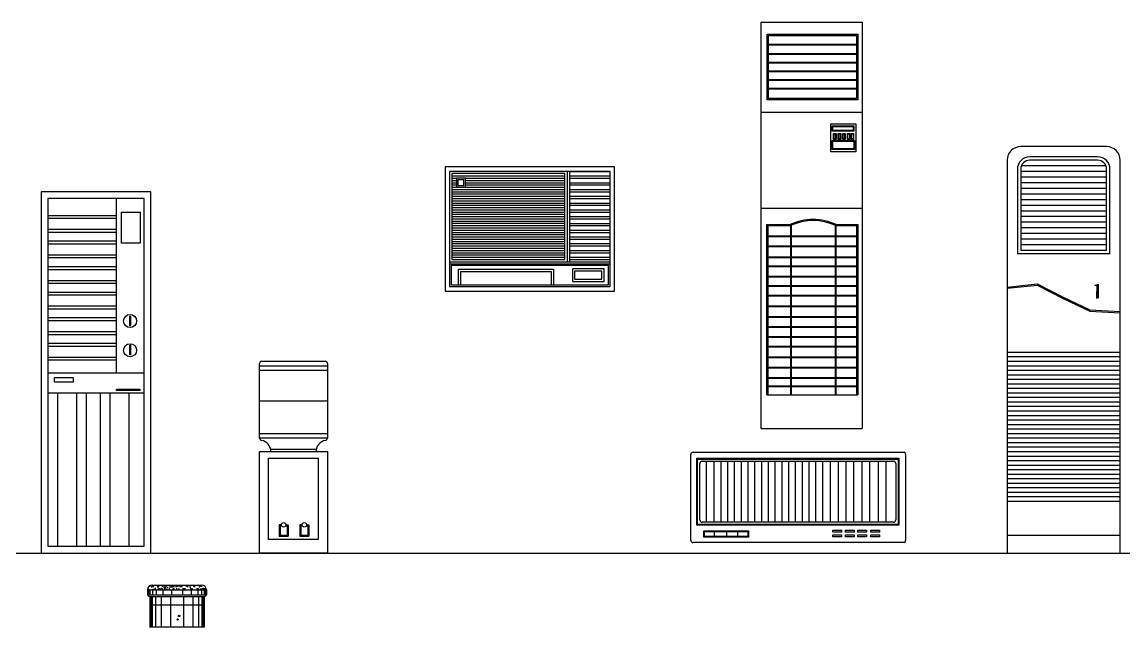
# Model space of a CAD drawing. Header units: inches. Extents: x 11.8 to 54.3, y 10.8 to 35.6.
# Drawn here: x 41.259 to 46.136, y 13.671 to 16.35 of the extents above; entities that cross this region are included whole.
import ezdxf

# ---------------------------------------------------------------- set-up
doc = ezdxf.new("R2010")
doc.units = ezdxf.units.IN
doc.header["$MEASUREMENT"] = 0
for name, color, linetype in [('02', 2, 'Continuous'), ('1', 1, 'Continuous'), ('4', 4, 'Continuous'), ('8', 8, 'Continuous')]:
    doc.layers.add(name, color=color, linetype=linetype)

msp = doc.modelspace()

# ---------------------------------------------------------------- hatches: boundary and pattern name
at = {"layer": '4'}
h = msp.add_hatch(dxfattribs=at)
h.set_pattern_fill('ANSI32', color=256, scale=0.08, angle=315, style=0)
h.set_pattern_definition([(0, (43.13143, 15.158676), (9e-18, 0.03), []), (0, (43.14143, 15.148676), (9e-18, 0.03), [])])
h.paths.add_polyline_path([(43.6814, 15.2887), (43.8614, 15.2887), (43.8614, 15.6887), (43.6814, 15.6887)])
at = {"layer": '8'}
h = msp.add_hatch(dxfattribs=at)
h.set_pattern_fill('AR-SAND', color=256, scale=0.0004, style=0)
h.set_pattern_definition([(37.5, (-17.8357, -4.303696), (-0.0006400125, 0.0195765295), [0, -0.0154432, 0, -0.017272, 0, -0.01651]), (7.5, (-17.8357, -4.303696), (0.017980931, 0.028673004), [0, -0.0083312, 0, -0.0139192, 0, -0.005334]), (327.5, (-17.848197, -4.303696), (0.031639695, 5.74874e-05), [0, -0.00508, 0, -0.018288, 0, -0.023876]), (317.5, (-17.848197, -4.303696), (0.030542258, 0.008917173), [0, -0.00254, 0, -0.0119888, 0, -0.013716])])
h.paths.add_polyline_path([(41.8348, 13.8561, 0.414214), (41.8148, 13.8361), (42.0748, 13.8361, 0.414214), (42.0548, 13.8561)])

# ---------------------------------------------------------------- linework, layer by layer
at = {"layer": '02'}
for p, q in [((44.5576, 16.0061), (44.5576, 16.2963)), ((44.5576, 16.2963), (44.9587, 16.2963)), ((44.5636, 16.2903), (44.9527, 16.2903)), ((44.5636, 16.0121), (44.5636, 16.2903)), ((44.9527, 16.2903), (44.9527, 16.0121)), ((44.9587, 16.2963), (44.9587, 16.0061)), ((44.5636, 16.2522), (44.9527, 16.2522)), ((44.5636, 16.2492), (44.9527, 16.2492)), ((44.5636, 16.2103), (44.9527, 16.2103)), ((44.5636, 16.2073), (44.9527, 16.2073)), ((44.5636, 16.1722), (44.9527, 16.1722)), ((44.5636, 16.1692), (44.9527, 16.1692)), ((44.5636, 16.1341), (44.9527, 16.1341)), ((44.5636, 16.1311), (44.9527, 16.1311)), ((44.5636, 16.0959), (44.9527, 16.0959)), ((44.5636, 16.0929), (44.9527, 16.0929)), ((44.5636, 16.0578), (44.9527, 16.0578)), ((44.5636, 16.0548), (44.9527, 16.0548)), ((44.9587, 16.0061), (44.5576, 16.0061)), ((44.9527, 16.0121), (44.5636, 16.0121)), ((44.8391, 15.7754), (44.8391, 15.8995)), ((44.8391, 15.8995), (44.949, 15.8995)), ((44.845, 15.8666), (44.845, 15.8902)), ((44.845, 15.8902), (44.9403, 15.8902)), ((44.9403, 15.8666), (44.845, 15.8666)), ((44.848, 15.8696), (44.848, 15.8872)), ((44.848, 15.8872), (44.9373, 15.8872)), ((44.9373, 15.8696), (44.848, 15.8696)), ((44.8509, 15.8303), (44.8509, 15.8568)), ((44.8509, 15.8568), (44.8617, 15.8568)), ((44.8529, 15.8323), (44.8529, 15.8548)), ((44.8529, 15.8548), (44.8597, 15.8548)), ((44.8597, 15.8548), (44.8597, 15.8323)), ((44.8617, 15.8568), (44.8617, 15.8303)), ((44.8716, 15.8303), (44.8716, 15.8568)), ((44.8716, 15.8568), (44.8824, 15.8568)), ((44.8736, 15.8323), (44.8736, 15.8548)), ((44.8736, 15.8548), (44.8804, 15.8548)), ((44.8804, 15.8548), (44.8804, 15.8323)), ((44.8824, 15.8568), (44.8824, 15.8303)), ((44.8912, 15.8303), (44.8912, 15.8568)), ((44.8912, 15.8568), (44.902, 15.8568)), ((44.8932, 15.8323), (44.8932, 15.8548)), ((44.8932, 15.8548), (44.9, 15.8548)), ((44.9, 15.8548), (44.9, 15.8323)), ((44.902, 15.8568), (44.902, 15.8303)), ((44.9119, 15.8303), (44.9119, 15.8568)), ((44.9119, 15.8568), (44.9227, 15.8568)), ((44.9139, 15.8323), (44.9139, 15.8548)), ((44.9139, 15.8548), (44.9207, 15.8548)), ((44.9207, 15.8548), (44.9207, 15.8323)), ((44.9227, 15.8568), (44.9227, 15.8303)), ((44.9286, 15.8303), (44.9286, 15.8568)), ((44.9286, 15.8568), (44.9394, 15.8568)), ((44.9306, 15.8323), (44.9306, 15.8548)), ((44.9306, 15.8548), (44.9374, 15.8548)), ((44.9373, 15.8872), (44.9373, 15.8696)), ((44.9374, 15.8548), (44.9374, 15.8323)), ((44.9394, 15.8568), (44.9394, 15.8303)), ((44.9403, 15.8902), (44.9403, 15.8666)), ((44.949, 15.8995), (44.949, 15.7754)), ((44.8617, 15.8303), (44.8509, 15.8303)), ((44.8597, 15.8323), (44.8529, 15.8323)), ((44.8824, 15.8303), (44.8716, 15.8303)), ((44.8804, 15.8323), (44.8736, 15.8323)), ((44.902, 15.8303), (44.8912, 15.8303)), ((44.9, 15.8323), (44.8932, 15.8323)), ((44.9227, 15.8303), (44.9119, 15.8303)), ((44.9207, 15.8323), (44.9139, 15.8323)), ((44.9394, 15.8303), (44.9286, 15.8303)), ((44.9374, 15.8323), (44.9306, 15.8323)), ((44.949, 15.7754), (44.8391, 15.7754)), ((46.0594, 15.7983), (45.6794, 15.7983)), ((46.0194, 15.7533), (45.7194, 15.7533)), ((45.6194, 15.7383), (45.6194, 13.9983)), ((46.0565, 15.7133), (45.6823, 15.7133)), ((46.0194, 15.7383), (45.7194, 15.7383)), ((46.1194, 13.9983), (46.1194, 15.7383)), ((45.6644, 15.6983), (45.6644, 15.3233)), ((45.6794, 15.6983), (45.6794, 15.3383)), ((46.0594, 15.6883), (45.6794, 15.6883)), ((46.0594, 15.6633), (45.6794, 15.6633)), ((46.0594, 15.3383), (46.0594, 15.6983)), ((46.0744, 15.3233), (46.0744, 15.6983)), ((46.0594, 15.6383), (45.6794, 15.6383)), ((46.0594, 15.6133), (45.6794, 15.6133)), ((41.3737, 15.5683), (41.3737, 14.0283)), ((41.7994, 15.5683), (41.3737, 15.5683)), ((41.6753, 15.5683), (41.6753, 14.7973)), ((41.7994, 14.0283), (41.7994, 15.5683)), ((46.0594, 15.5883), (45.6794, 15.5883)), ((46.0594, 15.5633), (45.6794, 15.5633)), ((46.0594, 15.5383), (45.6794, 15.5383)), ((46.0594, 15.5133), (45.6794, 15.5133)), ((41.3737, 15.4937), (41.6753, 15.4937)), ((41.3737, 15.4812), (41.6753, 15.4812)), ((46.0594, 15.4883), (45.6794, 15.4883)), ((46.0594, 15.4633), (45.6794, 15.4633)), ((41.3737, 15.4324), (41.6753, 15.4324)), ((41.3737, 15.4198), (41.6753, 15.4198)), ((44.5562, 15.4535), (44.6604, 15.4535)), ((44.5562, 14.6996), (44.5562, 15.4535)), ((44.5612, 15.4485), (44.6604, 15.4485)), ((44.5612, 14.6996), (44.5612, 15.4485)), ((44.6604, 15.4485), (44.6604, 14.6996)), ((44.6634, 15.4485), (44.6634, 14.6996)), ((44.8575, 15.4485), (44.8575, 14.6996)), ((44.8605, 15.4535), (44.9581, 15.4535)), ((44.8605, 15.4485), (44.9531, 15.4485)), ((44.8605, 15.4485), (44.8605, 14.6996)), ((44.9531, 15.4485), (44.9531, 14.6996)), ((44.9581, 15.4535), (44.9581, 14.6996)), ((46.0594, 15.4383), (45.6794, 15.4383)), ((46.0594, 15.4133), (45.6794, 15.4133)), ((41.3737, 15.3805), (41.6753, 15.3805)), ((41.3737, 15.368), (41.6753, 15.368)), ((44.5612, 15.404), (44.9531, 15.404)), ((44.5612, 15.401), (44.9531, 15.401)), ((46.0594, 15.3883), (45.6794, 15.3883)), ((46.0594, 15.3633), (45.6794, 15.3633)), ((41.3737, 15.3192), (41.6753, 15.3192)), ((44.5612, 15.3585), (44.9531, 15.3585)), ((44.5612, 15.3555), (44.9531, 15.3555)), ((46.0744, 15.3233), (45.6644, 15.3233)), ((46.0594, 15.3383), (45.6794, 15.3383)), ((41.3737, 15.3067), (41.6753, 15.3067)), ((41.3737, 15.2673), (41.6753, 15.2673)), ((44.5612, 15.311), (44.9531, 15.311)), ((44.5612, 15.308), (44.9531, 15.308)), ((44.5612, 15.2706), (44.9531, 15.2706)), ((44.5612, 15.2676), (44.9531, 15.2676)), ((41.3737, 15.2548), (41.6753, 15.2548)), ((44.5612, 15.2252), (44.9531, 15.2252)), ((44.5612, 15.2222), (44.9531, 15.2222)), ((41.3737, 15.206), (41.6753, 15.206)), ((41.3737, 15.1935), (41.6753, 15.1935)), ((44.5612, 15.183), (44.9531, 15.183)), ((44.5612, 15.18), (44.9531, 15.18)), ((46.0167, 15.1878), (46.0142, 15.1271)), ((46.0224, 15.1888), (46.0224, 15.1271)), ((46.0224, 15.1271), (46.0224, 15.1888)), ((41.3737, 15.1542), (41.6753, 15.1542)), ((41.3737, 15.1416), (41.6753, 15.1416)), ((44.5612, 15.1405), (44.9531, 15.1405)), ((44.5612, 15.1375), (44.9531, 15.1375)), ((46.0142, 15.1271), (46.0225, 15.1326)), ((41.3737, 15.0928), (41.6753, 15.0928)), ((41.3737, 15.0803), (41.6753, 15.0803)), ((44.5612, 15.093), (44.9531, 15.093)), ((44.5612, 15.09), (44.9531, 15.09)), ((41.3737, 15.041), (41.6753, 15.041)), ((41.3737, 15.0285), (41.6753, 15.0285)), ((44.5612, 15.0466), (44.9531, 15.0466)), ((44.5612, 15.0436), (44.9531, 15.0436)), ((41.3737, 14.9797), (41.6753, 14.9797)), ((44.5612, 15.0012), (44.9531, 15.0012)), ((44.5612, 14.9982), (44.9531, 14.9982)), ((41.3737, 14.9671), (41.6753, 14.9671)), ((41.3737, 14.9278), (41.6753, 14.9278)), ((44.5612, 14.9578), (44.9531, 14.9578)), ((44.5612, 14.9548), (44.9531, 14.9548)), ((41.3737, 14.9153), (41.6753, 14.9153)), ((44.5612, 14.9154), (44.9531, 14.9154)), ((44.5612, 14.9124), (44.9531, 14.9124)), ((45.6194, 14.8883), (46.1194, 14.8883)), ((41.3737, 14.8665), (41.6753, 14.8665)), ((41.3737, 14.854), (41.6753, 14.854)), ((42.3103, 14.5075), (42.3103, 14.8383)), ((42.3103, 14.8283), (42.6103, 14.8283)), ((42.3203, 14.8483), (42.6003, 14.8483)), ((42.6103, 14.8383), (42.6103, 14.5075)), ((44.5612, 14.8679), (44.9531, 14.8679)), ((44.5612, 14.8649), (44.9531, 14.8649)), ((45.6194, 14.8683), (46.1194, 14.8683)), ((45.6194, 14.8483), (46.1194, 14.8483)), ((45.6194, 14.8283), (46.1194, 14.8283)), ((41.3737, 14.7973), (41.7994, 14.7973)), ((42.3103, 14.8083), (42.6103, 14.8083)), ((44.5612, 14.8215), (44.9531, 14.8215)), ((44.5612, 14.8185), (44.9531, 14.8185)), ((45.6194, 14.8083), (46.1194, 14.8083)), ((45.6194, 14.7883), (46.1194, 14.7883)), ((44.5612, 14.776), (44.9531, 14.776)), ((44.5612, 14.773), (44.9531, 14.773)), ((44.5612, 14.7388), (44.9531, 14.7388)), ((44.5612, 14.7358), (44.9531, 14.7358)), ((45.6194, 14.7683), (46.1194, 14.7683)), ((45.6194, 14.7483), (46.1194, 14.7483)), ((41.3737, 14.7081), (41.7994, 14.7081)), ((41.4159, 14.7081), (41.4159, 14.0283)), ((41.5004, 14.7081), (41.5004, 14.0283)), ((41.5426, 14.7081), (41.5426, 14.0283)), ((41.6048, 14.7081), (41.6048, 14.0283)), ((41.647, 14.7081), (41.647, 14.0283)), ((41.7315, 14.7081), (41.7315, 14.0283)), ((44.5562, 14.6996), (44.9581, 14.6996)), ((45.6194, 14.7283), (46.1194, 14.7283)), ((45.6194, 14.7083), (46.1194, 14.7083)), ((45.6194, 14.6883), (46.1194, 14.6883)), ((42.3103, 14.6729), (42.6103, 14.6729)), ((45.6194, 14.6683), (46.1194, 14.6683)), ((45.6194, 14.6483), (46.1194, 14.6483)), ((45.6194, 14.6283), (46.1194, 14.6283)), ((45.6194, 14.6083), (46.1194, 14.6083)), ((45.6194, 14.5883), (46.1194, 14.5883)), ((45.6194, 14.5683), (46.1194, 14.5683)), ((45.6194, 14.5483), (46.1194, 14.5483)), ((42.3103, 14.5283), (42.6103, 14.5283)), ((42.3103, 14.5083), (42.6103, 14.5083)), ((42.3103, 14.4983), (42.3103, 14.4983)), ((42.6103, 14.4983), (42.6103, 14.4983)), ((45.6194, 14.5283), (46.1194, 14.5283)), ((45.6194, 14.5083), (46.1194, 14.5083)), ((45.6194, 14.4883), (46.1194, 14.4883)), ((42.3103, 14.4483), (42.6103, 14.4483)), ((42.3103, 13.9983), (42.3103, 14.4483)), ((42.3593, 14.4583), (42.5613, 14.4583)), ((42.3603, 14.4483), (42.3603, 14.4483)), ((42.5603, 14.4483), (42.5603, 14.4483)), ((42.6103, 14.4483), (42.6103, 13.9983)), ((44.2291, 14.445), (45.163, 14.445)), ((45.6194, 14.4683), (46.1194, 14.4683)), ((45.6194, 14.4483), (46.1194, 14.4483)), ((42.3503, 14.4183), (42.5703, 14.4183)), ((42.3503, 14.0583), (42.3503, 14.4183)), ((42.5703, 14.4183), (42.5703, 14.0583)), ((44.2191, 14.055), (44.2191, 14.435)), ((44.2461, 14.1221), (44.2461, 14.418)), ((44.2461, 14.418), (45.1393, 14.418)), ((44.2491, 14.1251), (44.2491, 14.415)), ((44.2491, 14.415), (45.1363, 14.415)), ((44.2591, 14.1451), (44.2591, 14.395)), ((44.2691, 14.405), (45.1163, 14.405)), ((44.2886, 14.1351), (44.2886, 14.405)), ((44.3228, 14.1351), (44.3228, 14.405)), ((44.3528, 14.1351), (44.3528, 14.405)), ((44.3828, 14.1351), (44.3828, 14.405)), ((44.4128, 14.1351), (44.4128, 14.405)), ((44.4428, 14.1351), (44.4428, 14.405)), ((44.4728, 14.1351), (44.4728, 14.405)), ((44.5028, 14.1351), (44.5028, 14.405)), ((44.5328, 14.1351), (44.5328, 14.405)), ((44.5628, 14.1351), (44.5628, 14.405)), ((44.5928, 14.1351), (44.5928, 14.405)), ((44.6228, 14.1351), (44.6228, 14.405)), ((44.6528, 14.1351), (44.6528, 14.405)), ((44.6828, 14.1351), (44.6828, 14.405)), ((44.7128, 14.1351), (44.7128, 14.405)), ((44.7428, 14.1351), (44.7428, 14.405)), ((44.7728, 14.1351), (44.7728, 14.405)), ((44.8028, 14.1351), (44.8028, 14.405)), ((44.837, 14.1351), (44.837, 14.405)), ((44.8734, 14.1351), (44.8734, 14.405)), ((44.9071, 14.1351), (44.9071, 14.405)), ((44.9403, 14.1351), (44.9403, 14.405)), ((44.9777, 14.1351), (44.9777, 14.405)), ((45.0113, 14.1351), (45.0113, 14.405)), ((45.0498, 14.1351), (45.0498, 14.405)), ((45.0834, 14.1351), (45.0834, 14.405)), ((45.1263, 14.395), (45.1263, 14.1451)), ((45.1363, 14.415), (45.1363, 14.1251)), ((45.1393, 14.418), (45.1393, 14.1221)), ((45.1691, 14.435), (45.1691, 14.055)), ((45.6194, 14.4283), (46.1194, 14.4283)), ((45.6194, 14.4083), (46.1194, 14.4083)), ((45.6194, 14.3883), (46.1194, 14.3883)), ((45.6194, 14.3683), (46.1194, 14.3683)), ((45.6194, 14.3483), (46.1194, 14.3483)), ((45.6194, 14.3283), (46.1194, 14.3283)), ((45.6194, 14.3083), (46.1194, 14.3083)), ((45.6194, 14.2883), (46.1194, 14.2883)), ((45.6194, 14.2683), (46.1194, 14.2683)), ((45.6194, 14.2483), (46.1194, 14.2483)), ((45.6194, 14.2283), (46.1194, 14.2283)), ((42.4068, 14.1234), (42.3968, 14.1234)), ((42.3968, 14.1234), (42.3968, 14.0734)), ((42.4018, 14.1184), (42.4018, 14.0784)), ((42.4082, 14.1184), (42.4018, 14.1184)), ((42.4255, 14.1184), (42.4318, 14.1184)), ((42.4268, 14.1234), (42.4368, 14.1234)), ((42.4318, 14.1184), (42.4318, 14.0784)), ((42.4368, 14.1234), (42.4368, 14.0734)), ((42.4884, 14.1234), (42.4884, 14.0734)), ((42.4984, 14.1234), (42.4884, 14.1234)), ((42.4998, 14.1184), (42.4934, 14.1184)), ((42.4934, 14.1184), (42.4934, 14.0784)), ((42.5171, 14.1184), (42.5234, 14.1184)), ((42.5184, 14.1234), (42.5284, 14.1234)), ((42.5234, 14.1184), (42.5234, 14.0784)), ((42.5284, 14.1234), (42.5284, 14.0734)), ((45.1393, 14.1221), (44.2461, 14.1221)), ((45.1363, 14.1251), (44.2491, 14.1251)), ((45.1163, 14.1351), (44.2691, 14.1351)), ((44.276, 14.0975), (44.3788, 14.0975)), ((44.276, 14.0689), (44.276, 14.0975)), ((44.3227, 14.0975), (44.4255, 14.0975)), ((44.3712, 14.0975), (44.474, 14.0975)), ((44.474, 14.0975), (44.474, 14.0689)), ((44.8482, 14.0904), (44.8482, 14.1001)), ((44.8482, 14.1001), (44.8867, 14.1001)), ((44.8867, 14.1001), (44.8867, 14.0904)), ((44.9039, 14.0904), (44.9039, 14.1001)), ((44.9039, 14.1001), (44.9423, 14.1001)), ((44.9423, 14.1001), (44.9423, 14.0904)), ((44.9587, 14.0904), (44.9587, 14.1001)), ((44.9587, 14.1001), (44.9972, 14.1001)), ((44.9972, 14.1001), (44.9972, 14.0904)), ((45.0164, 14.0904), (45.0164, 14.1001)), ((45.0164, 14.1001), (45.0549, 14.1001)), ((45.0549, 14.1001), (45.0549, 14.0904)), ((42.5703, 14.0583), (42.3503, 14.0583)), ((42.3968, 14.0734), (42.4368, 14.0734)), ((42.4018, 14.0784), (42.4318, 14.0784)), ((42.4884, 14.0734), (42.5284, 14.0734)), ((42.4934, 14.0784), (42.5234, 14.0784)), ((44.3788, 14.0689), (44.276, 14.0689)), ((44.279, 14.0719), (44.279, 14.0945)), ((44.279, 14.0945), (44.3788, 14.0945)), ((44.3788, 14.0719), (44.279, 14.0719)), ((44.3227, 14.0945), (44.4255, 14.0945)), ((44.4255, 14.0719), (44.3227, 14.0719)), ((44.4255, 14.0689), (44.3227, 14.0689)), ((44.324, 14.0719), (44.324, 14.0945)), ((44.3712, 14.0945), (44.471, 14.0945)), ((44.471, 14.0719), (44.3712, 14.0719)), ((44.474, 14.0689), (44.3712, 14.0689)), ((44.3768, 14.0945), (44.3768, 14.0719)), ((44.4253, 14.0945), (44.4253, 14.0719)), ((44.471, 14.0945), (44.471, 14.0719)), ((44.8867, 14.0904), (44.8482, 14.0904)), ((44.8482, 14.0702), (44.8482, 14.0799)), ((44.8482, 14.0799), (44.8867, 14.0799)), ((44.8867, 14.0702), (44.8482, 14.0702)), ((44.8867, 14.0799), (44.8867, 14.0702)), ((44.9423, 14.0904), (44.9039, 14.0904)), ((44.9039, 14.0702), (44.9039, 14.0799)), ((44.9039, 14.0799), (44.9423, 14.0799)), ((44.9423, 14.0702), (44.9039, 14.0702)), ((44.9423, 14.0799), (44.9423, 14.0702)), ((44.9972, 14.0904), (44.9587, 14.0904)), ((44.9587, 14.0702), (44.9587, 14.0799)), ((44.9587, 14.0799), (44.9972, 14.0799)), ((44.9972, 14.0702), (44.9587, 14.0702)), ((44.9972, 14.0799), (44.9972, 14.0702)), ((45.0549, 14.0904), (45.0164, 14.0904)), ((45.0164, 14.0702), (45.0164, 14.0799)), ((45.0164, 14.0799), (45.0549, 14.0799)), ((45.0549, 14.0702), (45.0164, 14.0702)), ((45.0549, 14.0799), (45.0549, 14.0702)), ((45.6194, 14.0783), (46.1194, 14.0783)), ((41.3737, 14.0283), (41.7994, 14.0283)), ((42.6103, 13.9983), (42.3103, 13.9983)), ((45.163, 14.045), (44.2291, 14.045)), ((45.6194, 13.9983), (46.1194, 13.9983)), ((41.8348, 13.8561), (42.0548, 13.8561)), ((41.8148, 13.8361), (41.8148, 13.8141)), ((41.8148, 13.8361), (42.0748, 13.8361)), ((41.8148, 13.8141), (42.0748, 13.8141)), ((41.8181, 13.8361), (41.8181, 13.8141)), ((41.8228, 13.8061), (42.0668, 13.8061)), ((41.8247, 13.8361), (41.8247, 13.8141)), ((41.8248, 13.8061), (41.8248, 13.6711)), ((41.8284, 13.8061), (41.8284, 13.6711)), ((41.8355, 13.8061), (41.8355, 13.6711)), ((41.8361, 13.8361), (41.8361, 13.8141)), ((41.8497, 13.8061), (41.8497, 13.6711)), ((41.8526, 13.8361), (41.8526, 13.8141)), ((41.8753, 13.8061), (41.8753, 13.6711)), ((41.8824, 13.8361), (41.8824, 13.8141)), ((41.9156, 13.8061), (41.9156, 13.6711)), ((41.9211, 13.8361), (41.9211, 13.8141)), ((41.9685, 13.8361), (41.9685, 13.8141)), ((41.974, 13.8061), (41.974, 13.6711)), ((42.0073, 13.8361), (42.0073, 13.8141)), ((42.0144, 13.8061), (42.0144, 13.6711)), ((42.037, 13.8361), (42.037, 13.8141)), ((42.0399, 13.8061), (42.0399, 13.6711)), ((42.0536, 13.8361), (42.0536, 13.8141)), ((42.0541, 13.8061), (42.0541, 13.6711)), ((42.0613, 13.8061), (42.0613, 13.6711)), ((42.0648, 13.8061), (42.0648, 13.6711)), ((42.0649, 13.8361), (42.0649, 13.8141)), ((42.0715, 13.8361), (42.0715, 13.8141)), ((42.0748, 13.8361), (42.0748, 13.8141)), ((41.8248, 13.7687), (42.0648, 13.7687)), ((41.8228, 13.6711), (42.0668, 13.6711))]:
    msp.add_line(p, q, dxfattribs=at)
for points in [[(41.3437, 13.9983), (41.8294, 13.9983), (41.8294, 15.5983), (41.3437, 15.5983)], [(41.6989, 15.5084), (41.7812, 15.5084), (41.7812, 15.3713), (41.6989, 15.3713)], [(41.7366, 15.047), (41.7398, 15.047), (41.7398, 15.0048), (41.7366, 15.0048)], [(41.7366, 14.9189), (41.7398, 14.9189), (41.7398, 14.8767), (41.7366, 14.8767)], [(41.402, 14.7756), (41.4853, 14.7756), (41.4853, 14.7557), (41.402, 14.7557)], [(41.6765, 14.7241), (41.7797, 14.7241), (41.7797, 14.7182), (41.6765, 14.7182)]]:
    msp.add_lwpolyline(points, close=True, dxfattribs=at)
at = {"layer": '02', "extrusion": (0, 0, -1)}
for points in [[(-45.6194, 15.1766), (-45.7515, 15.1907), (-45.8667, 15.1311), (-45.9856, 15.0752), (-46.1194, 15.0684)], [(-45.6194, 15.171), (-45.7515, 15.1852), (-45.8667, 15.1255), (-45.9856, 15.0697), (-46.1194, 15.0629)]]:
    msp.add_lwpolyline(points, dxfattribs=at)
at = {"layer": '02'}
for centre, radius in [((46.0097, 15.1842), 0.00175), ((46.0097, 15.1842), 0.00114), ((46.018, 15.1842), 0.00175), ((46.018, 15.1842), 0.00114), ((41.7372, 15.0263), 0.029), ((41.7372, 14.8966), 0.029), ((42.4168, 14.1234), 0.01), ((42.5084, 14.1234), 0.01)]:
    msp.add_circle(centre, radius, dxfattribs=at)
for centre, radius, start, end in [((45.6794, 15.7383), 0.06, 90, 180), ((45.7194, 15.6983), 0.055, 90, 180), ((46.0194, 15.6983), 0.055, 0, 90), ((46.0594, 15.7383), 0.06, 0, 90), ((45.7194, 15.6983), 0.04, 90, 180), ((46.0194, 15.6983), 0.04, 0, 90), ((44.7605, 15.2365), 0.2394, 64.7449, 115.2551), ((44.7605, 15.2365), 0.2344, 64.7449, 115.2551), ((42.3203, 14.8383), 0.01, 90, 180), ((42.6003, 14.8383), 0.01, 0, 90), ((42.3203, 14.5075), 0.01, 180, 260.4059), ((42.3103, 14.4483), 0.05, 0, 80.4059), ((42.6103, 14.4483), 0.05, 99.5941, 180), ((42.6003, 14.5075), 0.01, 279.5941, 0), ((44.2291, 14.435), 0.01, 90, 180), ((45.1623, 14.4377), 0.00734, 338.4534, 84.5928), ((44.2691, 14.395), 0.01, 90, 180), ((45.1163, 14.395), 0.01, 0, 90), ((44.2691, 14.1451), 0.01, 180, 270), ((45.1163, 14.1451), 0.01, 270, 0), ((44.2291, 14.055), 0.01, 180, 270), ((45.1623, 14.0523), 0.00734, 275.4072, 21.5466), ((41.8348, 13.8361), 0.02, 90, 180), ((42.0548, 13.8361), 0.02, 0, 90), ((41.8228, 13.8141), 0.008, 180, 270), ((42.0668, 13.8141), 0.008, 270, 0)]:
    msp.add_arc(centre, radius, start, end, dxfattribs=at)
for centre in [(41.9472, 13.7044), (41.9544, 13.7201)]:
    msp.add_ellipse(centre, major_axis=(-0.00326, 0), ratio=0.799995, dxfattribs=at)
at = {"layer": '1'}
msp.add_line((33.6152, 13.9983), (53.9414, 13.9983), dxfattribs=at)
at = {"layer": '4'}
for p, q in [((44.5299, 16.3502), (44.9781, 16.3502)), ((44.5299, 14.5502), (44.5299, 16.3502)), ((44.9781, 16.3502), (44.9781, 14.5502)), ((44.5299, 15.951), (44.9781, 15.951)), ((44.845, 15.7851), (44.845, 15.8253)), ((44.845, 15.8253), (44.9433, 15.8253)), ((44.848, 15.7881), (44.848, 15.8223)), ((44.848, 15.8223), (44.9403, 15.8223)), ((44.9403, 15.8223), (44.9403, 15.7881)), ((44.9433, 15.8253), (44.9433, 15.7851)), ((44.9433, 15.7851), (44.845, 15.7851)), ((44.9403, 15.7881), (44.848, 15.7881)), ((43.1614, 15.6687), (43.6614, 15.6687)), ((43.1614, 15.6587), (43.1814, 15.6587)), ((43.2214, 15.6587), (43.6614, 15.6587)), ((43.6714, 15.6887), (43.6714, 15.2887)), ((43.6814, 15.6887), (43.6814, 15.2887)), ((43.1614, 15.6487), (43.1814, 15.6487)), ((43.1614, 15.6387), (43.1814, 15.6387)), ((43.1614, 15.6287), (43.1814, 15.6287)), ((43.1614, 15.6187), (43.1814, 15.6187)), ((43.1614, 15.6087), (43.6614, 15.6087)), ((43.2214, 15.6487), (43.6614, 15.6487)), ((43.2214, 15.6387), (43.6614, 15.6387)), ((43.2214, 15.6287), (43.6614, 15.6287)), ((43.2214, 15.6187), (43.6614, 15.6187)), ((43.1614, 15.5987), (43.6614, 15.5987)), ((43.1614, 15.5887), (43.6614, 15.5887)), ((43.1614, 15.5787), (43.6614, 15.5787)), ((43.1614, 15.5687), (43.6614, 15.5687)), ((43.1614, 15.5587), (43.6614, 15.5587)), ((43.1614, 15.5487), (43.6614, 15.5487)), ((43.1614, 15.5387), (43.6614, 15.5387)), ((43.1614, 15.5287), (43.6614, 15.5287)), ((43.1614, 15.5187), (43.6614, 15.5187)), ((44.5299, 15.5261), (44.9781, 15.5261)), ((43.1614, 15.5087), (43.6614, 15.5087)), ((43.1614, 15.4987), (43.6614, 15.4987)), ((43.1614, 15.4887), (43.6614, 15.4887)), ((43.1614, 15.4787), (43.6614, 15.4787)), ((43.1614, 15.4687), (43.6614, 15.4687)), ((43.1614, 15.4587), (43.6614, 15.4587)), ((43.1614, 15.4487), (43.6614, 15.4487)), ((43.1614, 15.4387), (43.6614, 15.4387)), ((43.1614, 15.4287), (43.6614, 15.4287)), ((43.1614, 15.4187), (43.6614, 15.4187)), ((43.1614, 15.4087), (43.6614, 15.4087)), ((43.1614, 15.3987), (43.6614, 15.3987)), ((43.1614, 15.3887), (43.6614, 15.3887)), ((43.1614, 15.3787), (43.6614, 15.3787)), ((43.1614, 15.3687), (43.6614, 15.3687)), ((43.1614, 15.3587), (43.6614, 15.3587)), ((43.1614, 15.3487), (43.6614, 15.3487)), ((43.1614, 15.3387), (43.6614, 15.3387)), ((43.1614, 15.3287), (43.6614, 15.3287)), ((43.1614, 15.3187), (43.6614, 15.3187)), ((43.1514, 15.2887), (43.8614, 15.2887)), ((43.1514, 15.2787), (43.8614, 15.2787)), ((43.1614, 15.3087), (43.6614, 15.3087)), ((44.5299, 14.5502), (44.9781, 14.5502))]:
    msp.add_line(p, q, dxfattribs=at)
for points in [[(43.1314, 15.1587), (43.8814, 15.1587), (43.8814, 15.7087), (43.1314, 15.7087)], [(43.1514, 15.1787), (43.8614, 15.1787), (43.8614, 15.6887), (43.1514, 15.6887)], [(43.1614, 15.2987), (43.6614, 15.2987), (43.6614, 15.6787), (43.1614, 15.6787)], [(43.1814, 15.6187), (43.2214, 15.6187), (43.2214, 15.6587), (43.1814, 15.6587)], [(43.1884, 15.6257), (43.2144, 15.6257), (43.2144, 15.6517), (43.1884, 15.6517)], [(43.1584, 15.1857), (43.8544, 15.1857), (43.8544, 15.2717), (43.1584, 15.2717)], [(43.6948, 15.2012), (43.8349, 15.2012), (43.8349, 15.2575), (43.6948, 15.2575)], [(43.7048, 15.2112), (43.8249, 15.2112), (43.8249, 15.2475), (43.7048, 15.2475)]]:
    msp.add_lwpolyline(points, close=True, dxfattribs=at)
for points in [[(43.1914, 15.1857), (43.1914, 15.2557), (43.6114, 15.2557), (43.6114, 15.1857)], [(43.2014, 15.1857), (43.2014, 15.2457), (43.6014, 15.2457), (43.6014, 15.1857)]]:
    msp.add_lwpolyline(points, dxfattribs=at)

doc.saveas('drawing.dxf')
